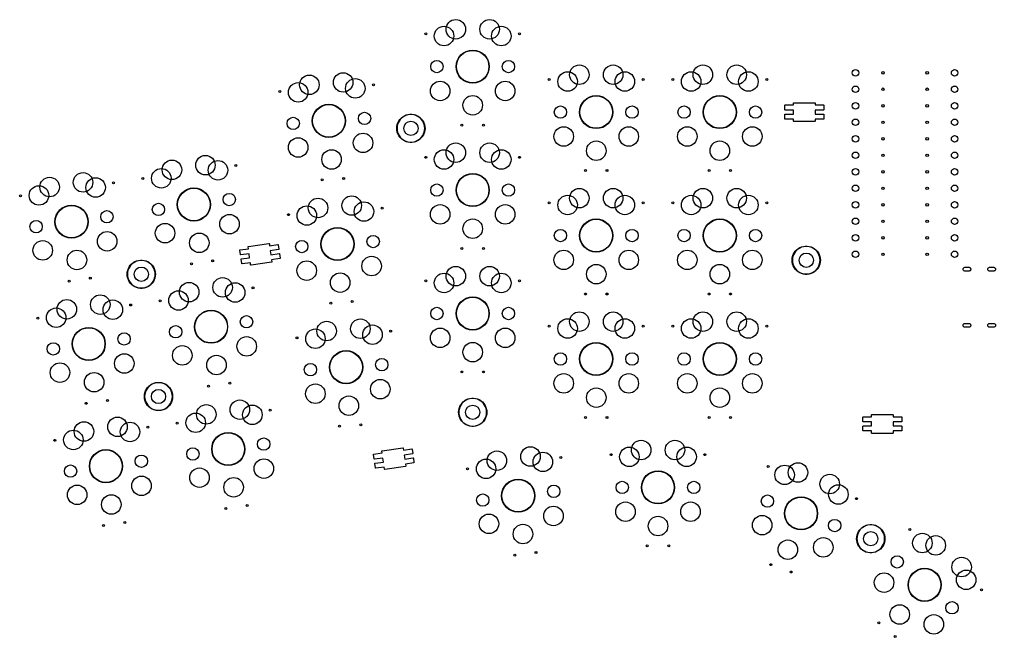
# Model space of a CAD drawing. Extents: x 2.61 to 8.52, y -5.64 to -1.89.
import ezdxf

# ---------------------------------------------------------------- set-up
doc = ezdxf.new("R2010")
doc.units = 0
doc.header["$MEASUREMENT"] = 0
doc.layers.add('BLACK', color=7, linetype='CONTINUOUS')

msp = doc.modelspace()

# ---------------------------------------------------------------- linework, layer by layer
at = {"layer": 'BLACK', "linetype": 'CONTINUOUS'}
for p, q in [((7.2476, -2.4131), (7.2482, -2.4117)), ((7.2476, -2.4399), (7.2476, -2.4131)), ((7.2482, -2.4117), (7.2496, -2.4111)), ((7.2496, -2.4111), (7.3004, -2.4111)), ((7.3004, -2.3993), (7.301, -2.3979)), ((7.3004, -2.4111), (7.3004, -2.3993)), ((7.301, -2.3979), (7.3024, -2.3974)), ((7.3024, -2.3974), (7.4283, -2.3974)), ((7.4283, -2.3974), (7.4297, -2.3979)), ((7.4297, -2.3979), (7.4303, -2.3993)), ((7.4303, -2.3993), (7.4303, -2.4111)), ((7.4303, -2.4111), (7.4811, -2.4111)), ((7.4811, -2.4111), (7.4825, -2.4117)), ((7.4825, -2.4117), (7.4831, -2.4131)), ((7.4831, -2.4131), (7.4831, -2.4399)), ((4.9341, -2.4829), (4.9441, -2.4768)), ((4.9449, -2.4784), (4.9351, -2.4844)), ((4.9441, -2.4768), (4.9548, -2.4722)), ((4.9554, -2.4739), (4.9449, -2.4784)), ((4.9548, -2.4722), (4.966, -2.469)), ((4.9664, -2.4708), (4.9554, -2.4739)), ((4.966, -2.469), (4.9776, -2.4674)), ((4.9777, -2.4692), (4.9664, -2.4708)), ((4.9776, -2.4674), (4.9893, -2.4674)), ((4.9892, -2.4692), (4.9777, -2.4692)), ((5.0005, -2.4708), (4.9892, -2.4692)), ((4.9893, -2.4674), (5.0009, -2.469)), ((5.0115, -2.4739), (5.0005, -2.4708)), ((5.0009, -2.469), (5.0121, -2.4722)), ((5.022, -2.4784), (5.0115, -2.4739)), ((5.0121, -2.4722), (5.0229, -2.4768)), ((5.0318, -2.4844), (5.022, -2.4784)), ((5.0229, -2.4768), (5.0328, -2.4829)), ((7.2482, -2.4413), (7.2476, -2.4399)), ((7.2476, -2.4682), (7.2482, -2.4668)), ((7.2476, -2.495), (7.2476, -2.4682)), ((7.2496, -2.4418), (7.2482, -2.4413)), ((7.2482, -2.4668), (7.2496, -2.4663)), ((7.3004, -2.4418), (7.2496, -2.4418)), ((7.2496, -2.4663), (7.3004, -2.4663)), ((7.3004, -2.4663), (7.3004, -2.4418)), ((7.4811, -2.4418), (7.4303, -2.4418)), ((7.4303, -2.4418), (7.4303, -2.4663)), ((7.4303, -2.4663), (7.4811, -2.4663)), ((7.4825, -2.4413), (7.4811, -2.4418)), ((7.4811, -2.4663), (7.4825, -2.4668)), ((7.4831, -2.4399), (7.4825, -2.4413)), ((7.4825, -2.4668), (7.4831, -2.4682)), ((7.4831, -2.4682), (7.4831, -2.495)), ((4.8986, -2.5412), (4.901, -2.5298)), ((4.9027, -2.5302), (4.9004, -2.5414)), ((4.901, -2.5298), (4.9049, -2.5188)), ((4.9066, -2.5195), (4.9027, -2.5302)), ((4.9049, -2.5188), (4.9103, -2.5084)), ((4.9118, -2.5093), (4.9066, -2.5195)), ((4.9103, -2.5084), (4.917, -2.4988)), ((4.9184, -2.4999), (4.9118, -2.5093)), ((4.917, -2.4988), (4.925, -2.4903)), ((4.9262, -2.4916), (4.9184, -2.4999)), ((4.925, -2.4903), (4.9341, -2.4829)), ((4.9351, -2.4844), (4.9262, -2.4916)), ((5.0407, -2.4916), (5.0318, -2.4844)), ((5.0328, -2.4829), (5.0419, -2.4903)), ((5.0485, -2.4999), (5.0407, -2.4916)), ((5.0419, -2.4903), (5.0499, -2.4988)), ((5.0551, -2.5093), (5.0485, -2.4999)), ((5.0499, -2.4988), (5.0566, -2.5084)), ((5.0604, -2.5195), (5.0551, -2.5093)), ((5.0566, -2.5084), (5.062, -2.5188)), ((5.0642, -2.5302), (5.0604, -2.5195)), ((5.062, -2.5188), (5.0659, -2.5298)), ((5.0665, -2.5414), (5.0642, -2.5302)), ((5.0659, -2.5298), (5.0683, -2.5412)), ((7.2482, -2.4964), (7.2476, -2.495)), ((7.2496, -2.497), (7.2482, -2.4964)), ((7.3004, -2.497), (7.2496, -2.497)), ((7.3004, -2.5096), (7.3004, -2.497)), ((7.301, -2.511), (7.3004, -2.5096)), ((7.3024, -2.5115), (7.301, -2.511)), ((7.4283, -2.5115), (7.3024, -2.5115)), ((7.4297, -2.511), (7.4283, -2.5115)), ((7.4303, -2.5096), (7.4297, -2.511)), ((7.4811, -2.497), (7.4303, -2.497)), ((7.4303, -2.497), (7.4303, -2.5096)), ((7.4825, -2.4964), (7.4811, -2.497)), ((7.4831, -2.495), (7.4825, -2.4964)), ((4.8978, -2.5529), (4.8986, -2.5412)), ((4.8986, -2.5645), (4.8978, -2.5529)), ((4.901, -2.576), (4.8986, -2.5645)), ((4.9004, -2.5414), (4.8996, -2.5529)), ((4.8996, -2.5529), (4.9004, -2.5643)), ((4.9004, -2.5643), (4.9027, -2.5755)), ((4.9049, -2.587), (4.901, -2.576)), ((4.9027, -2.5755), (4.9066, -2.5863)), ((4.9103, -2.5974), (4.9049, -2.587)), ((4.9066, -2.5863), (4.9118, -2.5964)), ((4.917, -2.6069), (4.9103, -2.5974)), ((4.9118, -2.5964), (4.9184, -2.6058)), ((5.0485, -2.6058), (5.0551, -2.5964)), ((5.0566, -2.5974), (5.0499, -2.6069)), ((5.0551, -2.5964), (5.0604, -2.5863)), ((5.062, -2.587), (5.0566, -2.5974)), ((5.0604, -2.5863), (5.0642, -2.5755)), ((5.0659, -2.576), (5.062, -2.587)), ((5.0642, -2.5755), (5.0665, -2.5643)), ((5.0683, -2.5645), (5.0659, -2.576)), ((5.0673, -2.5529), (5.0665, -2.5414)), ((5.0665, -2.5643), (5.0673, -2.5529)), ((5.0683, -2.5412), (5.0691, -2.5529)), ((5.0691, -2.5529), (5.0683, -2.5645)), ((4.925, -2.6154), (4.917, -2.6069)), ((4.9184, -2.6058), (4.9262, -2.6142)), ((4.9341, -2.6228), (4.925, -2.6154)), ((4.9262, -2.6142), (4.9351, -2.6214)), ((4.9441, -2.6289), (4.9341, -2.6228)), ((4.9351, -2.6214), (4.9449, -2.6273)), ((4.9548, -2.6336), (4.9441, -2.6289)), ((4.9449, -2.6273), (4.9554, -2.6319)), ((4.966, -2.6367), (4.9548, -2.6336)), ((4.9554, -2.6319), (4.9664, -2.635)), ((4.9776, -2.6383), (4.966, -2.6367)), ((4.9664, -2.635), (4.9777, -2.6365)), ((4.9893, -2.6383), (4.9776, -2.6383)), ((4.9777, -2.6365), (4.9892, -2.6365)), ((4.9892, -2.6365), (5.0005, -2.635)), ((5.0009, -2.6367), (4.9893, -2.6383)), ((5.0005, -2.635), (5.0115, -2.6319)), ((5.0121, -2.6336), (5.0009, -2.6367)), ((5.0115, -2.6319), (5.022, -2.6273)), ((5.0229, -2.6289), (5.0121, -2.6336)), ((5.022, -2.6273), (5.0318, -2.6214)), ((5.0328, -2.6228), (5.0229, -2.6289)), ((5.0318, -2.6214), (5.0407, -2.6142)), ((5.0419, -2.6154), (5.0328, -2.6228)), ((5.0407, -2.6142), (5.0485, -2.6058)), ((5.0499, -2.6069), (5.0419, -2.6154)), ((3.9473, -3.2915), (3.9476, -3.29)), ((3.951, -3.318), (3.9473, -3.2915)), ((3.9476, -3.29), (3.9489, -3.2893)), ((3.9489, -3.2893), (3.9992, -3.2822)), ((3.9976, -3.2705), (3.998, -3.2691)), ((3.9992, -3.2822), (3.9976, -3.2705)), ((3.998, -3.2691), (3.9993, -3.2683)), ((3.9993, -3.2683), (4.124, -3.2508)), ((4.124, -3.2508), (4.1255, -3.2511)), ((4.1255, -3.2511), (4.1262, -3.2524)), ((4.1262, -3.2524), (4.1279, -3.2641)), ((4.1279, -3.2641), (4.1782, -3.2571)), ((4.1825, -3.2875), (4.1322, -3.2945)), ((4.1322, -3.2945), (4.1356, -3.3187)), ((4.1782, -3.2571), (4.1796, -3.2574)), ((4.1796, -3.2574), (4.1804, -3.2587)), ((4.1804, -3.2587), (4.1841, -3.2852)), ((4.1838, -3.2867), (4.1825, -3.2875)), ((4.1841, -3.2852), (4.1838, -3.2867)), ((7.2986, -3.318), (7.304, -3.3076)), ((7.3055, -3.3085), (7.3003, -3.3187)), ((7.304, -3.3076), (7.3107, -3.298)), ((7.3121, -3.2992), (7.3055, -3.3085)), ((7.3107, -3.298), (7.3187, -3.2895)), ((7.3199, -3.2908), (7.3121, -3.2992)), ((7.3187, -3.2895), (7.3278, -3.2821)), ((7.3288, -3.2836), (7.3199, -3.2908)), ((7.3278, -3.2821), (7.3378, -3.2761)), ((7.3386, -3.2776), (7.3288, -3.2836)), ((7.3378, -3.2761), (7.3485, -3.2714)), ((7.3491, -3.2731), (7.3386, -3.2776)), ((7.3485, -3.2714), (7.3597, -3.2682)), ((7.3601, -3.27), (7.3491, -3.2731)), ((7.3597, -3.2682), (7.3713, -3.2667)), ((7.3714, -3.2684), (7.3601, -3.27)), ((7.3713, -3.2667), (7.383, -3.2667)), ((7.3829, -3.2684), (7.3714, -3.2684)), ((7.3942, -3.27), (7.3829, -3.2684)), ((7.383, -3.2667), (7.3946, -3.2682)), ((7.4052, -3.2731), (7.3942, -3.27)), ((7.3946, -3.2682), (7.4058, -3.2714)), ((7.4157, -3.2776), (7.4052, -3.2731)), ((7.4058, -3.2714), (7.4166, -3.2761)), ((7.4255, -3.2836), (7.4157, -3.2776)), ((7.4166, -3.2761), (7.4265, -3.2821)), ((7.4344, -3.2908), (7.4255, -3.2836)), ((7.4265, -3.2821), (7.4356, -3.2895)), ((7.4422, -3.2992), (7.4344, -3.2908)), ((7.4356, -3.2895), (7.4436, -3.298)), ((7.4488, -3.3085), (7.4422, -3.2992)), ((7.4436, -3.298), (7.4503, -3.3076)), ((7.4541, -3.3187), (7.4488, -3.3085)), ((7.4503, -3.3076), (7.4557, -3.318)), ((3.2926, -3.3743), (3.3017, -3.367)), ((3.3017, -3.367), (3.3117, -3.3609)), ((3.3125, -3.3625), (3.3027, -3.3684)), ((3.3117, -3.3609), (3.3224, -3.3562)), ((3.323, -3.3579), (3.3125, -3.3625)), ((3.3224, -3.3562), (3.3337, -3.3531)), ((3.334, -3.3548), (3.323, -3.3579)), ((3.3337, -3.3531), (3.3452, -3.3515)), ((3.3453, -3.3533), (3.334, -3.3548)), ((3.3452, -3.3515), (3.3569, -3.3515)), ((3.3568, -3.3533), (3.3453, -3.3533)), ((3.3681, -3.3548), (3.3568, -3.3533)), ((3.3569, -3.3515), (3.3685, -3.3531)), ((3.3792, -3.3579), (3.3681, -3.3548)), ((3.3685, -3.3531), (3.3797, -3.3562)), ((3.3897, -3.3625), (3.3792, -3.3579)), ((3.3797, -3.3562), (3.3905, -3.3609)), ((3.3994, -3.3684), (3.3897, -3.3625)), ((3.3905, -3.3609), (3.4005, -3.367)), ((3.4005, -3.367), (3.4095, -3.3743)), ((3.9518, -3.3193), (3.951, -3.318)), ((3.9532, -3.3197), (3.9518, -3.3193)), ((4.0035, -3.3126), (3.9532, -3.3197)), ((3.9549, -3.3461), (3.9553, -3.3446)), ((3.9587, -3.3726), (3.9549, -3.3461)), ((3.9553, -3.3446), (3.9566, -3.3439)), ((3.9566, -3.3439), (4.0069, -3.3368)), ((4.0112, -3.3672), (3.9609, -3.3743)), ((4.0069, -3.3368), (4.0035, -3.3126)), ((4.0129, -3.3797), (4.0112, -3.3672)), ((4.1399, -3.3638), (4.0152, -3.3814)), ((4.1356, -3.3187), (4.1859, -3.3116)), ((4.1901, -3.3421), (4.1398, -3.3491)), ((4.1398, -3.3491), (4.1416, -3.3616)), ((4.1412, -3.3631), (4.1399, -3.3638)), ((4.1416, -3.3616), (4.1412, -3.3631)), ((4.1859, -3.3116), (4.1873, -3.312)), ((4.1873, -3.312), (4.1881, -3.3133)), ((4.1881, -3.3133), (4.1918, -3.3398)), ((4.1914, -3.3413), (4.1901, -3.3421)), ((4.1918, -3.3398), (4.1914, -3.3413)), ((7.2915, -3.3521), (7.2923, -3.3404)), ((7.2923, -3.3637), (7.2915, -3.3521)), ((7.2923, -3.3404), (7.2947, -3.329)), ((7.2947, -3.3752), (7.2923, -3.3637)), ((7.2941, -3.3407), (7.2933, -3.3521)), ((7.2933, -3.3521), (7.2941, -3.3635)), ((7.2964, -3.3295), (7.2941, -3.3407)), ((7.2941, -3.3635), (7.2964, -3.3747)), ((7.2947, -3.329), (7.2986, -3.318)), ((7.3003, -3.3187), (7.2964, -3.3295)), ((7.4579, -3.3295), (7.4541, -3.3187)), ((7.4557, -3.318), (7.4596, -3.329)), ((7.4602, -3.3407), (7.4579, -3.3295)), ((7.4579, -3.3747), (7.4602, -3.3635)), ((7.4596, -3.329), (7.462, -3.3404)), ((7.462, -3.3637), (7.4596, -3.3752)), ((7.461, -3.3521), (7.4602, -3.3407)), ((7.4602, -3.3635), (7.461, -3.3521)), ((7.462, -3.3404), (7.4628, -3.3521)), ((7.4628, -3.3521), (7.462, -3.3637)), ((3.2654, -3.4369), (3.2662, -3.4253)), ((3.2662, -3.4253), (3.2686, -3.4138)), ((3.268, -3.4255), (3.2672, -3.4369)), ((3.2703, -3.4143), (3.268, -3.4255)), ((3.2686, -3.4138), (3.2725, -3.4028)), ((3.2742, -3.4035), (3.2703, -3.4143)), ((3.2725, -3.4028), (3.2779, -3.3924)), ((3.2794, -3.3933), (3.2742, -3.4035)), ((3.2779, -3.3924), (3.2846, -3.3829)), ((3.286, -3.384), (3.2794, -3.3933)), ((3.2846, -3.3829), (3.2926, -3.3743)), ((3.2938, -3.3756), (3.286, -3.384)), ((3.3027, -3.3684), (3.2938, -3.3756)), ((3.4083, -3.3756), (3.3994, -3.3684)), ((3.4161, -3.384), (3.4083, -3.3756)), ((3.4095, -3.3743), (3.4175, -3.3829)), ((3.4227, -3.3933), (3.4161, -3.384)), ((3.4175, -3.3829), (3.4242, -3.3924)), ((3.428, -3.4035), (3.4227, -3.3933)), ((3.4242, -3.3924), (3.4296, -3.4028)), ((3.4318, -3.4143), (3.428, -3.4035)), ((3.4296, -3.4028), (3.4335, -3.4138)), ((3.4341, -3.4255), (3.4318, -3.4143)), ((3.4335, -3.4138), (3.4359, -3.4253)), ((3.4349, -3.4369), (3.4341, -3.4255)), ((3.4359, -3.4253), (3.4367, -3.4369)), ((3.9594, -3.3739), (3.9587, -3.3726)), ((3.9609, -3.3743), (3.9594, -3.3739)), ((4.0137, -3.381), (4.0129, -3.3797)), ((4.0152, -3.3814), (4.0137, -3.381)), ((7.2986, -3.3862), (7.2947, -3.3752)), ((7.2964, -3.3747), (7.3003, -3.3855)), ((7.304, -3.3966), (7.2986, -3.3862)), ((7.3003, -3.3855), (7.3055, -3.3957)), ((7.3107, -3.4061), (7.304, -3.3966)), ((7.3055, -3.3957), (7.3121, -3.405)), ((7.3187, -3.4147), (7.3107, -3.4061)), ((7.3121, -3.405), (7.3199, -3.4134)), ((7.3278, -3.422), (7.3187, -3.4147)), ((7.3199, -3.4134), (7.3288, -3.4206)), ((7.3378, -3.4281), (7.3278, -3.422)), ((7.3288, -3.4206), (7.3386, -3.4265)), ((7.3386, -3.4265), (7.3491, -3.4311)), ((7.4052, -3.4311), (7.4157, -3.4265)), ((7.4157, -3.4265), (7.4255, -3.4206)), ((7.4265, -3.422), (7.4166, -3.4281)), ((7.4255, -3.4206), (7.4344, -3.4134)), ((7.4356, -3.4147), (7.4265, -3.422)), ((7.4344, -3.4134), (7.4422, -3.405)), ((7.4436, -3.4061), (7.4356, -3.4147)), ((7.4422, -3.405), (7.4488, -3.3957)), ((7.4503, -3.3966), (7.4436, -3.4061)), ((7.4488, -3.3957), (7.4541, -3.3855)), ((7.4557, -3.3862), (7.4503, -3.3966)), ((7.4541, -3.3855), (7.4579, -3.3747)), ((7.4596, -3.3752), (7.4557, -3.3862)), ((8.3261, -3.4049), (8.3269, -3.4019)), ((8.3261, -3.408), (8.3261, -3.4049)), ((8.3269, -3.4109), (8.3261, -3.408)), ((8.3269, -3.4019), (8.3284, -3.3992)), ((8.3284, -3.4136), (8.3269, -3.4109)), ((8.3284, -3.3992), (8.3306, -3.397)), ((8.3306, -3.4158), (8.3284, -3.4136)), ((8.3306, -3.397), (8.3333, -3.3955)), ((8.3333, -3.4173), (8.3306, -3.4158)), ((8.3333, -3.3955), (8.3363, -3.3947)), ((8.3363, -3.4181), (8.3333, -3.4173)), ((8.3363, -3.3947), (8.3378, -3.3946)), ((8.3378, -3.4182), (8.3363, -3.4181)), ((8.3378, -3.3946), (8.3614, -3.3946)), ((8.3614, -3.4182), (8.3378, -3.4182)), ((8.3614, -3.3946), (8.363, -3.3947)), ((8.363, -3.4181), (8.3614, -3.4182)), ((8.363, -3.3947), (8.3659, -3.3955)), ((8.3659, -3.4173), (8.363, -3.4181)), ((8.3659, -3.3955), (8.3686, -3.397)), ((8.3686, -3.4158), (8.3659, -3.4173)), ((8.3686, -3.397), (8.3708, -3.3992)), ((8.3708, -3.4136), (8.3686, -3.4158)), ((8.3708, -3.3992), (8.3723, -3.4019)), ((8.3723, -3.4109), (8.3708, -3.4136)), ((8.3723, -3.4019), (8.3731, -3.4049)), ((8.3731, -3.408), (8.3723, -3.4109)), ((8.3731, -3.4049), (8.3731, -3.408)), ((8.4757, -3.4049), (8.4765, -3.4019)), ((8.4757, -3.408), (8.4757, -3.4049)), ((8.4765, -3.4109), (8.4757, -3.408)), ((8.4765, -3.4019), (8.478, -3.3992)), ((8.478, -3.4136), (8.4765, -3.4109)), ((8.478, -3.3992), (8.4802, -3.397)), ((8.4802, -3.4158), (8.478, -3.4136)), ((8.4802, -3.397), (8.4829, -3.3955)), ((8.4829, -3.4173), (8.4802, -3.4158)), ((8.4829, -3.3955), (8.4859, -3.3947)), ((8.4859, -3.4181), (8.4829, -3.4173)), ((8.4859, -3.3947), (8.4874, -3.3946)), ((8.4874, -3.4182), (8.4859, -3.4181)), ((8.4874, -3.3946), (8.511, -3.3946)), ((8.511, -3.4182), (8.4874, -3.4182)), ((8.511, -3.3946), (8.5126, -3.3947)), ((8.5126, -3.4181), (8.511, -3.4182)), ((8.5126, -3.3947), (8.5155, -3.3955)), ((8.5155, -3.4173), (8.5126, -3.4181)), ((8.5155, -3.3955), (8.5182, -3.397)), ((8.5182, -3.4158), (8.5155, -3.4173)), ((8.5182, -3.397), (8.5204, -3.3992)), ((8.5204, -3.4136), (8.5182, -3.4158)), ((8.5204, -3.3992), (8.5219, -3.4019)), ((8.5219, -3.4109), (8.5204, -3.4136)), ((8.5219, -3.4019), (8.5227, -3.4049)), ((8.5227, -3.408), (8.5219, -3.4109)), ((8.5227, -3.4049), (8.5227, -3.408)), ((3.2662, -3.4486), (3.2654, -3.4369)), ((3.2686, -3.46), (3.2662, -3.4486)), ((3.2672, -3.4369), (3.268, -3.4483)), ((3.268, -3.4483), (3.2703, -3.4595)), ((3.2725, -3.471), (3.2686, -3.46)), ((3.2703, -3.4595), (3.2742, -3.4703)), ((3.2779, -3.4814), (3.2725, -3.471)), ((3.2742, -3.4703), (3.2794, -3.4805)), ((3.2846, -3.491), (3.2779, -3.4814)), ((3.2794, -3.4805), (3.286, -3.4898)), ((3.4161, -3.4898), (3.4227, -3.4805)), ((3.4242, -3.4814), (3.4175, -3.491)), ((3.4227, -3.4805), (3.428, -3.4703)), ((3.4296, -3.471), (3.4242, -3.4814)), ((3.428, -3.4703), (3.4318, -3.4595)), ((3.4335, -3.46), (3.4296, -3.471)), ((3.4318, -3.4595), (3.4341, -3.4483)), ((3.4359, -3.4486), (3.4335, -3.46)), ((3.4341, -3.4483), (3.4349, -3.4369)), ((3.4367, -3.4369), (3.4359, -3.4486)), ((7.3485, -3.4328), (7.3378, -3.4281)), ((7.3597, -3.4359), (7.3485, -3.4328)), ((7.3491, -3.4311), (7.3601, -3.4342)), ((7.3713, -3.4375), (7.3597, -3.4359)), ((7.3601, -3.4342), (7.3714, -3.4357)), ((7.383, -3.4375), (7.3713, -3.4375)), ((7.3714, -3.4357), (7.3829, -3.4357)), ((7.3829, -3.4357), (7.3942, -3.4342)), ((7.3946, -3.4359), (7.383, -3.4375)), ((7.3942, -3.4342), (7.4052, -3.4311)), ((7.4058, -3.4328), (7.3946, -3.4359)), ((7.4166, -3.4281), (7.4058, -3.4328)), ((3.2926, -3.4995), (3.2846, -3.491)), ((3.286, -3.4898), (3.2938, -3.4982)), ((3.3017, -3.5069), (3.2926, -3.4995)), ((3.2938, -3.4982), (3.3027, -3.5054)), ((3.3117, -3.5129), (3.3017, -3.5069)), ((3.3027, -3.5054), (3.3125, -3.5114)), ((3.3224, -3.5176), (3.3117, -3.5129)), ((3.3125, -3.5114), (3.323, -3.5159)), ((3.3337, -3.5208), (3.3224, -3.5176)), ((3.323, -3.5159), (3.334, -3.519)), ((3.3452, -3.5223), (3.3337, -3.5208)), ((3.334, -3.519), (3.3453, -3.5206)), ((3.3569, -3.5223), (3.3452, -3.5223)), ((3.3453, -3.5206), (3.3568, -3.5206)), ((3.3568, -3.5206), (3.3681, -3.519)), ((3.3685, -3.5208), (3.3569, -3.5223)), ((3.3681, -3.519), (3.3792, -3.5159)), ((3.3797, -3.5176), (3.3685, -3.5208)), ((3.3792, -3.5159), (3.3897, -3.5114)), ((3.3905, -3.5129), (3.3797, -3.5176)), ((3.3897, -3.5114), (3.3994, -3.5054)), ((3.4005, -3.5069), (3.3905, -3.5129)), ((3.3994, -3.5054), (3.4083, -3.4982)), ((3.4095, -3.4995), (3.4005, -3.5069)), ((3.4083, -3.4982), (3.4161, -3.4898)), ((3.4175, -3.491), (3.4095, -3.4995)), ((8.3261, -3.745), (8.3269, -3.742)), ((8.3261, -3.7481), (8.3261, -3.745)), ((8.3269, -3.7511), (8.3261, -3.7481)), ((8.3269, -3.742), (8.3284, -3.7394)), ((8.3284, -3.7538), (8.3269, -3.7511)), ((8.3284, -3.7394), (8.3306, -3.7372)), ((8.3306, -3.7559), (8.3284, -3.7538)), ((8.3306, -3.7372), (8.3333, -3.7357)), ((8.3333, -3.7575), (8.3306, -3.7559)), ((8.3333, -3.7357), (8.3363, -3.7349)), ((8.3363, -3.7583), (8.3333, -3.7575)), ((8.3363, -3.7349), (8.3378, -3.7348)), ((8.3378, -3.7584), (8.3363, -3.7583)), ((8.3378, -3.7348), (8.3614, -3.7348)), ((8.3614, -3.7584), (8.3378, -3.7584)), ((8.3614, -3.7348), (8.363, -3.7349)), ((8.363, -3.7583), (8.3614, -3.7584)), ((8.363, -3.7349), (8.3659, -3.7357)), ((8.3659, -3.7575), (8.363, -3.7583)), ((8.3659, -3.7357), (8.3686, -3.7372)), ((8.3686, -3.7559), (8.3659, -3.7575)), ((8.3686, -3.7372), (8.3708, -3.7394)), ((8.3708, -3.7538), (8.3686, -3.7559)), ((8.3708, -3.7394), (8.3723, -3.742)), ((8.3723, -3.7511), (8.3708, -3.7538)), ((8.3723, -3.742), (8.3731, -3.745)), ((8.3731, -3.7481), (8.3723, -3.7511)), ((8.3731, -3.745), (8.3731, -3.7481)), ((8.4757, -3.745), (8.4765, -3.742)), ((8.4757, -3.7481), (8.4757, -3.745)), ((8.4765, -3.7511), (8.4757, -3.7481)), ((8.4765, -3.742), (8.478, -3.7394)), ((8.478, -3.7538), (8.4765, -3.7511)), ((8.478, -3.7394), (8.4802, -3.7372)), ((8.4802, -3.7559), (8.478, -3.7538)), ((8.4802, -3.7372), (8.4829, -3.7357)), ((8.4829, -3.7575), (8.4802, -3.7559)), ((8.4829, -3.7357), (8.4859, -3.7349)), ((8.4859, -3.7583), (8.4829, -3.7575)), ((8.4859, -3.7349), (8.4874, -3.7348)), ((8.4874, -3.7584), (8.4859, -3.7583)), ((8.4874, -3.7348), (8.511, -3.7348)), ((8.511, -3.7584), (8.4874, -3.7584)), ((8.511, -3.7348), (8.5126, -3.7349)), ((8.5126, -3.7583), (8.511, -3.7584)), ((8.5126, -3.7349), (8.5155, -3.7357)), ((8.5155, -3.7575), (8.5126, -3.7583)), ((8.5155, -3.7357), (8.5182, -3.7372)), ((8.5182, -3.7559), (8.5155, -3.7575)), ((8.5182, -3.7372), (8.5204, -3.7394)), ((8.5204, -3.7538), (8.5182, -3.7559)), ((8.5204, -3.7394), (8.5219, -3.742)), ((8.5219, -3.7511), (8.5204, -3.7538)), ((8.5219, -3.742), (8.5227, -3.745)), ((8.5227, -3.7481), (8.5219, -3.7511)), ((8.5227, -3.745), (8.5227, -3.7481)), ((3.3766, -4.1436), (3.382, -4.1332)), ((3.3835, -4.1341), (3.3783, -4.1443)), ((3.382, -4.1332), (3.3888, -4.1236)), ((3.3901, -4.1247), (3.3835, -4.1341)), ((3.3888, -4.1236), (3.3967, -4.1151)), ((3.3979, -4.1164), (3.3901, -4.1247)), ((3.3967, -4.1151), (3.4058, -4.1077)), ((3.4068, -4.1092), (3.3979, -4.1164)), ((3.4058, -4.1077), (3.4158, -4.1016)), ((3.4166, -4.1032), (3.4068, -4.1092)), ((3.4158, -4.1016), (3.4265, -4.097)), ((3.4271, -4.0987), (3.4166, -4.1032)), ((3.4265, -4.097), (3.4378, -4.0938)), ((3.4381, -4.0956), (3.4271, -4.0987)), ((3.4378, -4.0938), (3.4493, -4.0922)), ((3.4495, -4.094), (3.4381, -4.0956)), ((3.4493, -4.0922), (3.461, -4.0922)), ((3.4609, -4.094), (3.4495, -4.094)), ((3.4722, -4.0956), (3.4609, -4.094)), ((3.461, -4.0922), (3.4726, -4.0938)), ((3.4833, -4.0987), (3.4722, -4.0956)), ((3.4726, -4.0938), (3.4839, -4.097)), ((3.4938, -4.1032), (3.4833, -4.0987)), ((3.4839, -4.097), (3.4946, -4.1016)), ((3.5035, -4.1092), (3.4938, -4.1032)), ((3.4946, -4.1016), (3.5046, -4.1077)), ((3.5124, -4.1164), (3.5035, -4.1092)), ((3.5046, -4.1077), (3.5136, -4.1151)), ((3.5202, -4.1247), (3.5124, -4.1164)), ((3.5136, -4.1151), (3.5216, -4.1236)), ((3.5268, -4.1341), (3.5202, -4.1247)), ((3.5216, -4.1236), (3.5283, -4.1332)), ((3.5321, -4.1443), (3.5268, -4.1341)), ((3.5283, -4.1332), (3.5337, -4.1436)), ((3.3695, -4.1777), (3.3703, -4.166)), ((3.3703, -4.1893), (3.3695, -4.1777)), ((3.3703, -4.166), (3.3727, -4.1546)), ((3.3727, -4.2008), (3.3703, -4.1893)), ((3.3721, -4.1662), (3.3713, -4.1777)), ((3.3713, -4.1777), (3.3721, -4.1891)), ((3.3744, -4.155), (3.3721, -4.1662)), ((3.3721, -4.1891), (3.3744, -4.2003)), ((3.3727, -4.1546), (3.3766, -4.1436)), ((3.3783, -4.1443), (3.3744, -4.155)), ((3.5359, -4.155), (3.5321, -4.1443)), ((3.5337, -4.1436), (3.5376, -4.1546)), ((3.5383, -4.1662), (3.5359, -4.155)), ((3.5359, -4.2003), (3.5383, -4.1891)), ((3.5376, -4.1546), (3.54, -4.166)), ((3.54, -4.1893), (3.5376, -4.2008)), ((3.539, -4.1777), (3.5383, -4.1662)), ((3.5383, -4.1891), (3.539, -4.1777)), ((3.54, -4.166), (3.5408, -4.1777)), ((3.5408, -4.1777), (3.54, -4.1893)), ((5.3181, -4.1973), (5.3288, -4.1927)), ((5.3294, -4.1943), (5.3189, -4.1989)), ((5.3288, -4.1927), (5.3401, -4.1895)), ((5.3404, -4.1912), (5.3294, -4.1943)), ((5.3401, -4.1895), (5.3516, -4.1879)), ((5.3518, -4.1897), (5.3404, -4.1912)), ((5.3516, -4.1879), (5.3633, -4.1879)), ((5.3632, -4.1897), (5.3518, -4.1897)), ((5.3745, -4.1912), (5.3632, -4.1897)), ((5.3633, -4.1879), (5.3749, -4.1895)), ((5.3856, -4.1943), (5.3745, -4.1912)), ((5.3749, -4.1895), (5.3862, -4.1927)), ((5.3961, -4.1989), (5.3856, -4.1943)), ((5.3862, -4.1927), (5.3969, -4.1973)), ((3.3766, -4.2118), (3.3727, -4.2008)), ((3.3744, -4.2003), (3.3783, -4.2111)), ((3.382, -4.2222), (3.3766, -4.2118)), ((3.3783, -4.2111), (3.3835, -4.2212)), ((3.3888, -4.2317), (3.382, -4.2222)), ((3.3835, -4.2212), (3.3901, -4.2306)), ((3.3967, -4.2402), (3.3888, -4.2317)), ((3.3901, -4.2306), (3.3979, -4.239)), ((3.4058, -4.2476), (3.3967, -4.2402)), ((3.3979, -4.239), (3.4068, -4.2462)), ((3.4158, -4.2537), (3.4058, -4.2476)), ((3.4068, -4.2462), (3.4166, -4.2521)), ((3.4265, -4.2584), (3.4158, -4.2537)), ((3.4166, -4.2521), (3.4271, -4.2567)), ((3.4833, -4.2567), (3.4938, -4.2521)), ((3.4946, -4.2537), (3.4839, -4.2584)), ((3.4938, -4.2521), (3.5035, -4.2462)), ((3.5046, -4.2476), (3.4946, -4.2537)), ((3.5035, -4.2462), (3.5124, -4.239)), ((3.5136, -4.2402), (3.5046, -4.2476)), ((3.5124, -4.239), (3.5202, -4.2306)), ((3.5216, -4.2317), (3.5136, -4.2402)), ((3.5202, -4.2306), (3.5268, -4.2212)), ((3.5283, -4.2222), (3.5216, -4.2317)), ((3.5268, -4.2212), (3.5321, -4.2111)), ((3.5337, -4.2118), (3.5283, -4.2222)), ((3.5321, -4.2111), (3.5359, -4.2003)), ((3.5376, -4.2008), (3.5337, -4.2118)), ((5.2726, -4.2617), (5.275, -4.2502)), ((5.2767, -4.2507), (5.2744, -4.2619)), ((5.275, -4.2502), (5.2789, -4.2392)), ((5.2806, -4.2399), (5.2767, -4.2507)), ((5.2789, -4.2392), (5.2843, -4.2288)), ((5.2858, -4.2298), (5.2806, -4.2399)), ((5.2843, -4.2288), (5.2911, -4.2193)), ((5.2924, -4.2204), (5.2858, -4.2298)), ((5.2911, -4.2193), (5.299, -4.2108)), ((5.3002, -4.2121), (5.2924, -4.2204)), ((5.299, -4.2108), (5.3081, -4.2034)), ((5.3091, -4.2048), (5.3002, -4.2121)), ((5.3081, -4.2034), (5.3181, -4.1973)), ((5.3189, -4.1989), (5.3091, -4.2048)), ((5.4058, -4.2048), (5.3961, -4.1989)), ((5.3969, -4.1973), (5.4069, -4.2034)), ((5.4147, -4.2121), (5.4058, -4.2048)), ((5.4069, -4.2034), (5.4159, -4.2108)), ((5.4225, -4.2204), (5.4147, -4.2121)), ((5.4159, -4.2108), (5.4239, -4.2193)), ((5.4291, -4.2298), (5.4225, -4.2204)), ((5.4239, -4.2193), (5.4306, -4.2288)), ((5.4344, -4.2399), (5.4291, -4.2298)), ((5.4306, -4.2288), (5.436, -4.2392)), ((5.4382, -4.2507), (5.4344, -4.2399)), ((5.436, -4.2392), (5.4399, -4.2502)), ((5.4406, -4.2619), (5.4382, -4.2507)), ((5.4399, -4.2502), (5.4423, -4.2617)), ((3.4378, -4.2615), (3.4265, -4.2584)), ((3.4271, -4.2567), (3.4381, -4.2598)), ((3.4493, -4.2631), (3.4378, -4.2615)), ((3.4381, -4.2598), (3.4495, -4.2613)), ((3.461, -4.2631), (3.4493, -4.2631)), ((3.4495, -4.2613), (3.4609, -4.2613)), ((3.4609, -4.2613), (3.4722, -4.2598)), ((3.4726, -4.2615), (3.461, -4.2631)), ((3.4722, -4.2598), (3.4833, -4.2567)), ((3.4839, -4.2584), (3.4726, -4.2615)), ((5.2719, -4.2733), (5.2726, -4.2617)), ((5.2726, -4.285), (5.2719, -4.2733)), ((5.275, -4.2964), (5.2726, -4.285)), ((5.2744, -4.2619), (5.2736, -4.2733)), ((5.2736, -4.2733), (5.2744, -4.2848)), ((5.2744, -4.2848), (5.2767, -4.296)), ((5.2789, -4.3075), (5.275, -4.2964)), ((5.2767, -4.296), (5.2806, -4.3067)), ((5.2843, -4.3178), (5.2789, -4.3075)), ((5.2806, -4.3067), (5.2858, -4.3169)), ((5.4291, -4.3169), (5.4344, -4.3067)), ((5.436, -4.3075), (5.4306, -4.3178)), ((5.4344, -4.3067), (5.4382, -4.296)), ((5.4399, -4.2964), (5.436, -4.3075)), ((5.4382, -4.296), (5.4406, -4.2848)), ((5.4423, -4.285), (5.4399, -4.2964)), ((5.4413, -4.2733), (5.4406, -4.2619)), ((5.4406, -4.2848), (5.4413, -4.2733)), ((5.4423, -4.2617), (5.4431, -4.2733)), ((5.4431, -4.2733), (5.4423, -4.285)), ((7.7201, -4.3029), (7.7207, -4.3015)), ((7.7201, -4.3296), (7.7201, -4.3029)), ((7.7207, -4.3015), (7.722, -4.3009)), ((7.722, -4.3009), (7.7728, -4.3009)), ((7.7728, -4.2891), (7.7734, -4.2877)), ((7.7728, -4.3009), (7.7728, -4.2891)), ((7.7734, -4.2877), (7.7748, -4.2871)), ((7.7748, -4.2871), (7.9008, -4.2871)), ((7.9008, -4.2871), (7.9022, -4.2877)), ((7.9022, -4.2877), (7.9028, -4.2891)), ((7.9028, -4.2891), (7.9028, -4.3009)), ((7.9028, -4.3009), (7.9535, -4.3009)), ((7.9535, -4.3009), (7.9549, -4.3015)), ((7.9549, -4.3015), (7.9555, -4.3029)), ((7.9555, -4.3029), (7.9555, -4.3296)), ((5.2911, -4.3274), (5.2843, -4.3178)), ((5.2858, -4.3169), (5.2924, -4.3263)), ((5.299, -4.3359), (5.2911, -4.3274)), ((5.2924, -4.3263), (5.3002, -4.3346)), ((5.3081, -4.3433), (5.299, -4.3359)), ((5.3002, -4.3346), (5.3091, -4.3418)), ((5.3181, -4.3494), (5.3081, -4.3433)), ((5.3091, -4.3418), (5.3189, -4.3478)), ((5.3288, -4.354), (5.3181, -4.3494)), ((5.3189, -4.3478), (5.3294, -4.3524)), ((5.3401, -4.3572), (5.3288, -4.354)), ((5.3294, -4.3524), (5.3404, -4.3554)), ((5.3516, -4.3588), (5.3401, -4.3572)), ((5.3404, -4.3554), (5.3518, -4.357)), ((5.3633, -4.3588), (5.3516, -4.3588)), ((5.3518, -4.357), (5.3632, -4.357)), ((5.3632, -4.357), (5.3745, -4.3554)), ((5.3749, -4.3572), (5.3633, -4.3588)), ((5.3745, -4.3554), (5.3856, -4.3524)), ((5.3862, -4.354), (5.3749, -4.3572)), ((5.3856, -4.3524), (5.3961, -4.3478)), ((5.3969, -4.3494), (5.3862, -4.354)), ((5.3961, -4.3478), (5.4058, -4.3418)), ((5.4069, -4.3433), (5.3969, -4.3494)), ((5.4058, -4.3418), (5.4147, -4.3346)), ((5.4159, -4.3359), (5.4069, -4.3433)), ((5.4147, -4.3346), (5.4225, -4.3263)), ((5.4239, -4.3274), (5.4159, -4.3359)), ((5.4225, -4.3263), (5.4291, -4.3169)), ((5.4306, -4.3178), (5.4239, -4.3274)), ((7.7207, -4.331), (7.7201, -4.3296)), ((7.7201, -4.358), (7.7207, -4.3566)), ((7.7201, -4.3848), (7.7201, -4.358)), ((7.722, -4.3316), (7.7207, -4.331)), ((7.7207, -4.3566), (7.722, -4.356)), ((7.7728, -4.3316), (7.722, -4.3316)), ((7.722, -4.356), (7.7728, -4.356)), ((7.7728, -4.356), (7.7728, -4.3316)), ((7.9535, -4.3316), (7.9028, -4.3316)), ((7.9028, -4.3316), (7.9028, -4.356)), ((7.9028, -4.356), (7.9535, -4.356)), ((7.9549, -4.331), (7.9535, -4.3316)), ((7.9535, -4.356), (7.9549, -4.3566)), ((7.9555, -4.3296), (7.9549, -4.331)), ((7.9549, -4.3566), (7.9555, -4.358)), ((7.9555, -4.358), (7.9555, -4.3848)), ((7.7207, -4.3861), (7.7201, -4.3848)), ((7.722, -4.3867), (7.7207, -4.3861)), ((7.7728, -4.3867), (7.722, -4.3867)), ((7.7728, -4.3993), (7.7728, -4.3867)), ((7.7734, -4.4007), (7.7728, -4.3993)), ((7.7748, -4.4013), (7.7734, -4.4007)), ((7.9008, -4.4013), (7.7748, -4.4013)), ((7.9022, -4.4007), (7.9008, -4.4013)), ((7.9028, -4.3993), (7.9022, -4.4007)), ((7.9535, -4.3867), (7.9028, -4.3867)), ((7.9028, -4.3867), (7.9028, -4.3993)), ((7.9549, -4.3861), (7.9535, -4.3867)), ((7.9555, -4.3848), (7.9549, -4.3861)), ((4.8094, -4.5062), (4.9341, -4.4886)), ((4.9341, -4.4886), (4.9356, -4.489)), ((4.9356, -4.489), (4.9363, -4.4903)), ((4.9363, -4.4903), (4.938, -4.502)), ((4.7574, -4.5294), (4.7577, -4.5279)), ((4.7611, -4.5559), (4.7574, -4.5294)), ((4.7577, -4.5279), (4.759, -4.5272)), ((4.759, -4.5272), (4.8093, -4.5201)), ((4.8077, -4.5084), (4.8081, -4.5069)), ((4.8093, -4.5201), (4.8077, -4.5084)), ((4.8081, -4.5069), (4.8094, -4.5062)), ((4.938, -4.502), (4.9883, -4.4949)), ((4.9925, -4.5254), (4.9423, -4.5324)), ((4.9423, -4.5324), (4.9456, -4.5566)), ((4.9456, -4.5566), (4.9959, -4.5495)), ((4.9883, -4.4949), (4.9897, -4.4953)), ((4.9897, -4.4953), (4.9905, -4.4966)), ((4.9905, -4.4966), (4.9942, -4.5231)), ((4.9938, -4.5246), (4.9925, -4.5254)), ((4.9942, -4.5231), (4.9938, -4.5246)), ((4.9959, -4.5495), (4.9974, -4.5499)), ((4.9974, -4.5499), (4.9982, -4.5512)), ((4.7618, -4.5572), (4.7611, -4.5559)), ((4.7633, -4.5576), (4.7618, -4.5572)), ((4.8136, -4.5505), (4.7633, -4.5576)), ((4.765, -4.584), (4.7654, -4.5825)), ((4.7687, -4.6105), (4.765, -4.584)), ((4.7654, -4.5825), (4.7667, -4.5817)), ((4.7667, -4.5817), (4.817, -4.5747)), ((4.8213, -4.6051), (4.771, -4.6122)), ((4.817, -4.5747), (4.8136, -4.5505)), ((4.823, -4.6176), (4.8213, -4.6051)), ((4.95, -4.6017), (4.8252, -4.6192)), ((5.0002, -4.5799), (4.9499, -4.587)), ((4.9499, -4.587), (4.9517, -4.5995)), ((4.9513, -4.6009), (4.95, -4.6017)), ((4.9517, -4.5995), (4.9513, -4.6009)), ((4.9982, -4.5512), (5.0019, -4.5777)), ((5.0015, -4.5792), (5.0002, -4.5799)), ((5.0019, -4.5777), (5.0015, -4.5792)), ((4.7695, -4.6118), (4.7687, -4.6105)), ((4.771, -4.6122), (4.7695, -4.6118)), ((4.8238, -4.6189), (4.823, -4.6176)), ((4.8252, -4.6192), (4.8238, -4.6189)), ((7.718, -4.9695), (7.728, -4.9634)), ((7.728, -4.9634), (7.7387, -4.9588)), ((7.7393, -4.9604), (7.7288, -4.965)), ((7.7387, -4.9588), (7.75, -4.9556)), ((7.7504, -4.9573), (7.7393, -4.9604)), ((7.75, -4.9556), (7.7616, -4.954)), ((7.7617, -4.9558), (7.7504, -4.9573)), ((7.7616, -4.954), (7.7733, -4.954)), ((7.7731, -4.9558), (7.7617, -4.9558)), ((7.7845, -4.9573), (7.7731, -4.9558)), ((7.7733, -4.954), (7.7848, -4.9556)), ((7.7955, -4.9604), (7.7845, -4.9573)), ((7.7848, -4.9556), (7.7961, -4.9588)), ((7.806, -4.965), (7.7955, -4.9604)), ((7.7961, -4.9588), (7.8068, -4.9634)), ((7.8068, -4.9634), (7.8168, -4.9695)), ((7.6826, -5.0278), (7.685, -5.0163)), ((7.6867, -5.0168), (7.6843, -5.028)), ((7.685, -5.0163), (7.6889, -5.0053)), ((7.6905, -5.006), (7.6867, -5.0168)), ((7.6889, -5.0053), (7.6943, -4.995)), ((7.6958, -4.9959), (7.6905, -5.006)), ((7.6943, -4.995), (7.701, -4.9854)), ((7.7024, -4.9865), (7.6958, -4.9959)), ((7.701, -4.9854), (7.709, -4.9769)), ((7.7102, -4.9782), (7.7024, -4.9865)), ((7.709, -4.9769), (7.718, -4.9695)), ((7.7191, -4.9709), (7.7102, -4.9782)), ((7.7288, -4.965), (7.7191, -4.9709)), ((7.8158, -4.9709), (7.806, -4.965)), ((7.8247, -4.9782), (7.8158, -4.9709)), ((7.8168, -4.9695), (7.8259, -4.9769)), ((7.8325, -4.9865), (7.8247, -4.9782)), ((7.8259, -4.9769), (7.8338, -4.9854)), ((7.8391, -4.9959), (7.8325, -4.9865)), ((7.8338, -4.9854), (7.8406, -4.995)), ((7.8443, -5.006), (7.8391, -4.9959)), ((7.8406, -4.995), (7.846, -5.0053)), ((7.8482, -5.0168), (7.8443, -5.006)), ((7.846, -5.0053), (7.8499, -5.0163)), ((7.8505, -5.028), (7.8482, -5.0168)), ((7.8499, -5.0163), (7.8523, -5.0278)), ((7.6818, -5.0394), (7.6826, -5.0278)), ((7.6826, -5.0511), (7.6818, -5.0394)), ((7.685, -5.0625), (7.6826, -5.0511)), ((7.6843, -5.028), (7.6836, -5.0394)), ((7.6836, -5.0394), (7.6843, -5.0509)), ((7.6843, -5.0509), (7.6867, -5.0621)), ((7.6889, -5.0736), (7.685, -5.0625)), ((7.6867, -5.0621), (7.6905, -5.0729)), ((7.6943, -5.0839), (7.6889, -5.0736)), ((7.6905, -5.0729), (7.6958, -5.083)), ((7.8391, -5.083), (7.8443, -5.0729)), ((7.846, -5.0736), (7.8406, -5.0839)), ((7.8443, -5.0729), (7.8482, -5.0621)), ((7.8499, -5.0625), (7.846, -5.0736)), ((7.8482, -5.0621), (7.8505, -5.0509)), ((7.8523, -5.0511), (7.8499, -5.0625)), ((7.8513, -5.0394), (7.8505, -5.028)), ((7.8505, -5.0509), (7.8513, -5.0394)), ((7.8523, -5.0278), (7.8531, -5.0394)), ((7.8531, -5.0394), (7.8523, -5.0511)), ((7.701, -5.0935), (7.6943, -5.0839)), ((7.6958, -5.083), (7.7024, -5.0924)), ((7.709, -5.102), (7.701, -5.0935)), ((7.7024, -5.0924), (7.7102, -5.1007)), ((7.718, -5.1094), (7.709, -5.102)), ((7.7102, -5.1007), (7.7191, -5.108)), ((7.728, -5.1155), (7.718, -5.1094)), ((7.7191, -5.108), (7.7288, -5.1139)), ((7.7387, -5.1201), (7.728, -5.1155)), ((7.7288, -5.1139), (7.7393, -5.1185)), ((7.75, -5.1233), (7.7387, -5.1201)), ((7.7393, -5.1185), (7.7504, -5.1215)), ((7.7616, -5.1249), (7.75, -5.1233)), ((7.7504, -5.1215), (7.7617, -5.1231)), ((7.7733, -5.1249), (7.7616, -5.1249)), ((7.7617, -5.1231), (7.7731, -5.1231)), ((7.7731, -5.1231), (7.7845, -5.1215)), ((7.7848, -5.1233), (7.7733, -5.1249)), ((7.7845, -5.1215), (7.7955, -5.1185)), ((7.7961, -5.1201), (7.7848, -5.1233)), ((7.7955, -5.1185), (7.806, -5.1139)), ((7.8068, -5.1155), (7.7961, -5.1201)), ((7.806, -5.1139), (7.8158, -5.108)), ((7.8168, -5.1094), (7.8068, -5.1155)), ((7.8158, -5.108), (7.8247, -5.1007)), ((7.8259, -5.102), (7.8168, -5.1094)), ((7.8247, -5.1007), (7.8325, -5.0924)), ((7.8338, -5.0935), (7.8259, -5.102)), ((7.8325, -5.0924), (7.8391, -5.083)), ((7.8406, -5.0839), (7.8338, -5.0935))]:
    msp.add_line(p, q, dxfattribs=at)
at = {"layer": 'BLACK'}
for centre, radius in [((5.1843, -1.9938), 0.0591), ((5.2551, -1.9525), 0.0591), ((5.4598, -1.9525), 0.0591), ((5.5307, -1.9938), 0.0591), ((5.0732, -1.9806), 0.00591), ((5.6417, -1.9806), 0.00591), ((5.3575, -2.1789), 0.1004), ((5.3575, -2.1789), 0.0984), ((5.1409, -2.1789), 0.0374), ((5.574, -2.1789), 0.0374), ((6.0031, -2.2281), 0.0591), ((6.2079, -2.2281), 0.0591), ((6.7512, -2.2281), 0.0591), ((6.9559, -2.2281), 0.0591), ((4.3688, -2.289), 0.0591), ((4.573, -2.2747), 0.0591), ((5.9323, -2.2694), 0.0591), ((6.2787, -2.2694), 0.0591), ((6.6803, -2.2694), 0.0591), ((7.0268, -2.2694), 0.0591), ((7.6756, -2.2163), 0.0197), ((7.8417, -2.2163), 0.00787), ((8.1094, -2.2163), 0.00787), ((8.2756, -2.2163), 0.0197), ((4.301, -2.3352), 0.0591), ((4.6466, -2.311), 0.0591), ((4.7564, -2.2901), 0.00591), ((5.1606, -2.3265), 0.0591), ((5.5543, -2.3265), 0.0591), ((5.8213, -2.2562), 0.00591), ((6.3898, -2.2562), 0.00591), ((6.5693, -2.2562), 0.00591), ((7.1378, -2.2562), 0.00591), ((7.6756, -2.3163), 0.0197), ((8.2756, -2.3163), 0.0197), ((4.1893, -2.3298), 0.00591), ((5.3575, -2.4131), 0.0591), ((6.1055, -2.4544), 0.1004), ((6.1055, -2.4544), 0.0984), ((6.8535, -2.4544), 0.1004), ((6.8535, -2.4544), 0.0984), ((7.8417, -2.3163), 0.00787), ((8.1094, -2.3163), 0.00787), ((4.4867, -2.5077), 0.1004), ((4.4867, -2.5077), 0.0984), ((5.889, -2.4544), 0.0374), ((6.322, -2.4544), 0.0374), ((6.637, -2.4544), 0.0374), ((7.0701, -2.4544), 0.0374), ((7.6756, -2.4163), 0.0197), ((7.8417, -2.4163), 0.00787), ((8.1094, -2.4163), 0.00787), ((8.2756, -2.4163), 0.0197), ((4.7027, -2.4926), 0.0374), ((4.2707, -2.5228), 0.0374), ((4.9835, -2.5529), 0.0433), ((5.2925, -2.5332), 0.00591), ((5.4224, -2.5332), 0.00591), ((7.6756, -2.5163), 0.0197), ((7.8417, -2.5163), 0.00787), ((8.1094, -2.5163), 0.00787), ((8.2756, -2.5163), 0.0197), ((4.6934, -2.6412), 0.0591), ((5.9087, -2.6021), 0.0591), ((6.3024, -2.6021), 0.0591), ((6.6567, -2.6021), 0.0591), ((7.0504, -2.6021), 0.0591), ((7.6756, -2.6163), 0.0197), ((8.2756, -2.6163), 0.0197), ((4.3006, -2.6687), 0.0591), ((5.2551, -2.7005), 0.0591), ((5.4598, -2.7005), 0.0591), ((6.1055, -2.6887), 0.0591), ((6.8535, -2.6887), 0.0591), ((7.8417, -2.6163), 0.00787), ((8.1094, -2.6163), 0.00787), ((3.7393, -2.7761), 0.0591), ((4.503, -2.7414), 0.0591), ((5.1843, -2.7418), 0.0591), ((5.5307, -2.7418), 0.0591), ((7.6756, -2.7163), 0.0197), ((7.8417, -2.7163), 0.00787), ((8.1094, -2.7163), 0.00787), ((8.2756, -2.7163), 0.0197), ((3.5365, -2.8046), 0.0591), ((3.8152, -2.8071), 0.0591), ((3.9233, -2.7786), 0.00591), ((5.0732, -2.7287), 0.00591), ((5.6417, -2.7287), 0.00591), ((2.9985, -2.8802), 0.0591), ((3.4721, -2.8554), 0.0591), ((5.3575, -2.9269), 0.1004), ((5.3575, -2.9269), 0.0984), ((6.0406, -2.8088), 0.00591), ((6.1705, -2.8088), 0.00591), ((6.7886, -2.8088), 0.00591), ((6.9185, -2.8088), 0.00591), ((7.6756, -2.8163), 0.0197), ((7.8417, -2.8163), 0.00787), ((8.1094, -2.8163), 0.00787), ((8.2756, -2.8163), 0.0197), ((2.7958, -2.9087), 0.0591), ((3.0744, -2.9112), 0.0591), ((3.1825, -2.8827), 0.00591), ((3.3603, -2.8577), 0.00591), ((4.4466, -2.8657), 0.00591), ((4.5762, -2.8566), 0.00591), ((5.1409, -2.9269), 0.0374), ((5.574, -2.9269), 0.0374), ((2.7313, -2.9595), 0.0591), ((3.6694, -3.0145), 0.1004), ((3.6694, -3.0145), 0.0984), ((3.8838, -2.9844), 0.0374), ((6.0031, -2.9761), 0.0591), ((6.2079, -2.9761), 0.0591), ((6.7512, -2.9761), 0.0591), ((6.9559, -2.9761), 0.0591), ((7.6756, -2.9163), 0.0197), ((7.8417, -2.9163), 0.00787), ((8.1094, -2.9163), 0.00787), ((8.2756, -2.9163), 0.0197), ((2.6196, -2.9619), 0.00591), ((3.455, -3.0446), 0.0374), ((4.421, -3.0352), 0.0591), ((4.6252, -3.0209), 0.0591), ((4.6988, -3.0572), 0.0591), ((5.8213, -3.0042), 0.00591), ((5.9323, -3.0174), 0.0591), ((6.2787, -3.0174), 0.0591), ((6.3898, -3.0042), 0.00591), ((6.5693, -3.0042), 0.00591), ((6.6803, -3.0174), 0.0591), ((7.0268, -3.0174), 0.0591), ((7.1378, -3.0042), 0.00591), ((7.6756, -3.0163), 0.0197), ((7.8417, -3.0163), 0.00787), ((8.1094, -3.0163), 0.00787), ((8.2756, -3.0163), 0.0197), ((2.9286, -3.1186), 0.1004), ((2.9286, -3.1186), 0.0984), ((3.1431, -3.0885), 0.0374), ((4.2415, -3.076), 0.00591), ((4.3532, -3.0814), 0.0591), ((4.8086, -3.0363), 0.00591), ((5.1606, -3.0745), 0.0591), ((5.5543, -3.0745), 0.0591), ((2.7142, -3.1487), 0.0374), ((3.495, -3.1881), 0.0591), ((3.8849, -3.1333), 0.0591), ((5.3575, -3.1611), 0.0591), ((6.1055, -3.2025), 0.1004), ((6.1055, -3.2025), 0.0984), ((6.8535, -3.2025), 0.1004), ((6.8535, -3.2025), 0.0984), ((7.6756, -3.1163), 0.0197), ((7.8417, -3.1163), 0.00787), ((8.1094, -3.1163), 0.00787), ((8.2756, -3.1163), 0.0197), ((3.1441, -3.2374), 0.0591), ((3.702, -3.2465), 0.0591), ((4.5389, -3.2539), 0.1004), ((4.5389, -3.2539), 0.0984), ((5.889, -3.2025), 0.0374), ((6.322, -3.2025), 0.0374), ((6.637, -3.2025), 0.0374), ((7.0701, -3.2025), 0.0374), ((2.7543, -3.2922), 0.0591), ((4.3229, -3.269), 0.0374), ((4.7549, -3.2388), 0.0374), ((7.6756, -3.2163), 0.0197), ((7.8417, -3.2163), 0.00787), ((8.1094, -3.2163), 0.00787), ((8.2756, -3.2163), 0.0197), ((2.9612, -3.3506), 0.0591), ((5.2925, -3.2812), 0.00591), ((5.4224, -3.2812), 0.00591), ((5.9087, -3.3501), 0.0591), ((6.3024, -3.3501), 0.0591), ((6.6567, -3.3501), 0.0591), ((7.0504, -3.3501), 0.0591), ((7.3772, -3.3521), 0.0433), ((7.6756, -3.3163), 0.0197), ((7.8417, -3.3163), 0.00787), ((8.1094, -3.3163), 0.00787), ((8.2756, -3.3163), 0.0197), ((3.783, -3.3563), 0.00591), ((4.3528, -3.4149), 0.0591), ((4.7455, -3.3874), 0.0591), ((3.3511, -3.4369), 0.0433), ((3.6544, -3.3744), 0.00591), ((5.2551, -3.4485), 0.0591), ((5.4598, -3.4485), 0.0591), ((6.1055, -3.4367), 0.0591), ((6.8535, -3.4367), 0.0591), ((2.9136, -3.4785), 0.00591), ((3.0423, -3.4604), 0.00591), ((3.6406, -3.5453), 0.0591), ((3.8434, -3.5168), 0.0591), ((4.5552, -3.4876), 0.0591), ((5.0732, -3.4767), 0.00591), ((5.1843, -3.4899), 0.0591), ((5.5307, -3.4899), 0.0591), ((5.6417, -3.4767), 0.00591), ((3.5762, -3.5961), 0.0591), ((3.9193, -3.5479), 0.0591), ((4.0274, -3.5194), 0.00591), ((2.8999, -3.6494), 0.0591), ((3.1026, -3.6209), 0.0591), ((3.1785, -3.652), 0.0591), ((3.4644, -3.5985), 0.00591), ((4.6284, -3.6028), 0.00591), ((5.3575, -3.6749), 0.1004), ((5.3575, -3.6749), 0.0984), ((6.0406, -3.5568), 0.00591), ((6.1705, -3.5568), 0.00591), ((6.7886, -3.5568), 0.00591), ((6.9185, -3.5568), 0.00591), ((2.8355, -3.7002), 0.0591), ((3.2866, -3.6235), 0.00591), ((3.7735, -3.7552), 0.1004), ((3.7735, -3.7552), 0.0984), ((4.4988, -3.6119), 0.00591), ((5.1409, -3.6749), 0.0374), ((5.574, -3.6749), 0.0374), ((2.7237, -3.7026), 0.00591), ((3.9879, -3.7251), 0.0374), ((4.4732, -3.7814), 0.0591), ((4.6774, -3.7671), 0.0591), ((5.9323, -3.7655), 0.0591), ((6.0031, -3.7241), 0.0591), ((6.2079, -3.7241), 0.0591), ((6.2787, -3.7655), 0.0591), ((6.6803, -3.7655), 0.0591), ((6.7512, -3.7241), 0.0591), ((6.9559, -3.7241), 0.0591), ((7.0268, -3.7655), 0.0591), ((3.0327, -3.8593), 0.1004), ((3.0327, -3.8593), 0.0984), ((3.5591, -3.7854), 0.0374), ((4.4053, -3.8276), 0.0591), ((4.751, -3.8034), 0.0591), ((4.8608, -3.7825), 0.00591), ((5.1606, -3.8226), 0.0591), ((5.5543, -3.8226), 0.0591), ((5.8213, -3.7523), 0.00591), ((6.3898, -3.7523), 0.00591), ((6.5693, -3.7523), 0.00591), ((7.1378, -3.7523), 0.00591), ((3.2472, -3.8292), 0.0374), ((3.989, -3.874), 0.0591), ((4.2937, -3.8222), 0.00591), ((2.8183, -3.8895), 0.0374), ((3.5991, -3.9288), 0.0591), ((4.5911, -4.0001), 0.1004), ((5.3575, -3.9092), 0.0591), ((6.1055, -3.9505), 0.1004), ((6.1055, -3.9505), 0.0984), ((6.8535, -3.9505), 0.1004), ((6.8535, -3.9505), 0.0984), ((3.2482, -3.9781), 0.0591), ((3.8061, -3.9872), 0.0591), ((4.5911, -4.0001), 0.0984), ((4.8071, -3.985), 0.0374), ((5.889, -3.9505), 0.0374), ((6.322, -3.9505), 0.0374), ((6.637, -3.9505), 0.0374), ((7.0701, -3.9505), 0.0374), ((2.8584, -4.0329), 0.0591), ((4.3751, -4.0152), 0.0374), ((3.0654, -4.0913), 0.0591), ((4.7977, -4.1336), 0.0591), ((5.2925, -4.0292), 0.00591), ((5.4224, -4.0292), 0.00591), ((5.9087, -4.0981), 0.0591), ((6.3024, -4.0981), 0.0591), ((6.6567, -4.0981), 0.0591), ((7.0504, -4.0981), 0.0591), ((3.4552, -4.1777), 0.0433), ((3.7585, -4.1152), 0.00591), ((3.8871, -4.0971), 0.00591), ((4.405, -4.1611), 0.0591), ((6.1055, -4.1848), 0.0591), ((6.8535, -4.1848), 0.0591), ((3.1464, -4.2012), 0.00591), ((4.6074, -4.2338), 0.0591), ((3.0177, -4.2193), 0.00591), ((3.7447, -4.2861), 0.0591), ((3.9475, -4.2576), 0.0591), ((4.0234, -4.2886), 0.0591), ((4.1315, -4.2601), 0.00591), ((5.3575, -4.2733), 0.0433), ((3.2067, -4.3617), 0.0591), ((3.6803, -4.3369), 0.0591), ((6.0406, -4.3048), 0.00591), ((6.1705, -4.3048), 0.00591), ((6.7886, -4.3048), 0.00591), ((6.9185, -4.3048), 0.00591), ((3.004, -4.3902), 0.0591), ((3.2826, -4.3927), 0.0591), ((3.3908, -4.3642), 0.00591), ((3.5685, -4.3393), 0.00591), ((4.551, -4.3581), 0.00591), ((4.6806, -4.349), 0.00591), ((2.9396, -4.441), 0.0591), ((3.8776, -4.496), 0.1004), ((3.8776, -4.496), 0.0984), ((4.092, -4.4659), 0.0374), ((2.8278, -4.4434), 0.00591), ((3.6632, -4.5261), 0.0374), ((5.7071, -4.5417), 0.0591), ((6.3063, -4.5434), 0.0591), ((6.3772, -4.5021), 0.0591), ((6.5819, -4.5021), 0.0591), ((6.6528, -4.5434), 0.0591), ((3.1369, -4.6001), 0.1004), ((3.1369, -4.6001), 0.0984), ((3.3513, -4.57), 0.0374), ((5.5039, -4.5666), 0.0591), ((5.7825, -4.5741), 0.0591), ((5.891, -4.5475), 0.00591), ((6.1953, -4.5302), 0.00591), ((6.7638, -4.5302), 0.00591), ((2.9224, -4.6302), 0.0374), ((4.0931, -4.6148), 0.0591), ((5.4386, -4.6163), 0.0591), ((7.1464, -4.6024), 0.00591), ((7.2462, -4.6528), 0.0591), ((7.3269, -4.6382), 0.0591), ((3.3523, -4.7189), 0.0591), ((3.7032, -4.6696), 0.0591), ((5.3268, -4.6167), 0.00591), ((6.4795, -4.7285), 0.1004), ((6.4795, -4.7285), 0.0984), ((7.5193, -4.7082), 0.0591), ((2.9625, -4.7737), 0.0591), ((3.9102, -4.728), 0.0591), ((5.6331, -4.7789), 0.1004), ((5.6331, -4.7789), 0.0984), ((5.848, -4.7525), 0.0374), ((6.263, -4.7285), 0.0374), ((6.6961, -4.7285), 0.0374), ((7.5717, -4.7713), 0.0591), ((3.1695, -4.8321), 0.0591), ((5.4181, -4.8052), 0.0374), ((7.1422, -4.8119), 0.0374), ((7.3457, -4.8859), 0.1004), ((3.9912, -4.8378), 0.00591), ((5.8464, -4.9014), 0.0591), ((6.2827, -4.8761), 0.0591), ((6.6764, -4.8761), 0.0591), ((7.3457, -4.8859), 0.0984), ((7.6806, -4.7969), 0.00591), ((3.8626, -4.8559), 0.00591), ((5.4557, -4.9494), 0.0591), ((6.4795, -4.9627), 0.0591), ((7.1102, -4.9573), 0.0591), ((3.1218, -4.96), 0.00591), ((3.2505, -4.9419), 0.00591), ((5.6616, -5.0114), 0.0591), ((7.5491, -4.96), 0.0374), ((7.7674, -5.0394), 0.0433), ((8.0034, -4.9844), 0.00591), ((8.0799, -5.0659), 0.0591), ((8.1608, -5.0798), 0.0591), ((6.4146, -5.0828), 0.00591), ((6.5445, -5.0828), 0.00591), ((7.2656, -5.1061), 0.0591), ((7.4802, -5.092), 0.0591), ((5.6118, -5.1385), 0.00591), ((5.7407, -5.1226), 0.00591), ((7.1634, -5.1967), 0.00591), ((7.9278, -5.1798), 0.0374), ((8.3176, -5.2114), 0.0591), ((7.2855, -5.2411), 0.00591), ((7.848, -5.3056), 0.0591), ((8.0937, -5.319), 0.1004), ((8.0937, -5.319), 0.0984), ((8.3453, -5.2886), 0.0591), ((8.4389, -5.3499), 0.00591), ((8.2596, -5.4582), 0.0374), ((7.9431, -5.4985), 0.0591), ((7.8162, -5.5487), 0.00591), ((8.1496, -5.5586), 0.0591), ((7.9157, -5.6322), 0.00591)]:
    msp.add_circle(centre, radius, dxfattribs=at)

doc.saveas('drawing.dxf')
